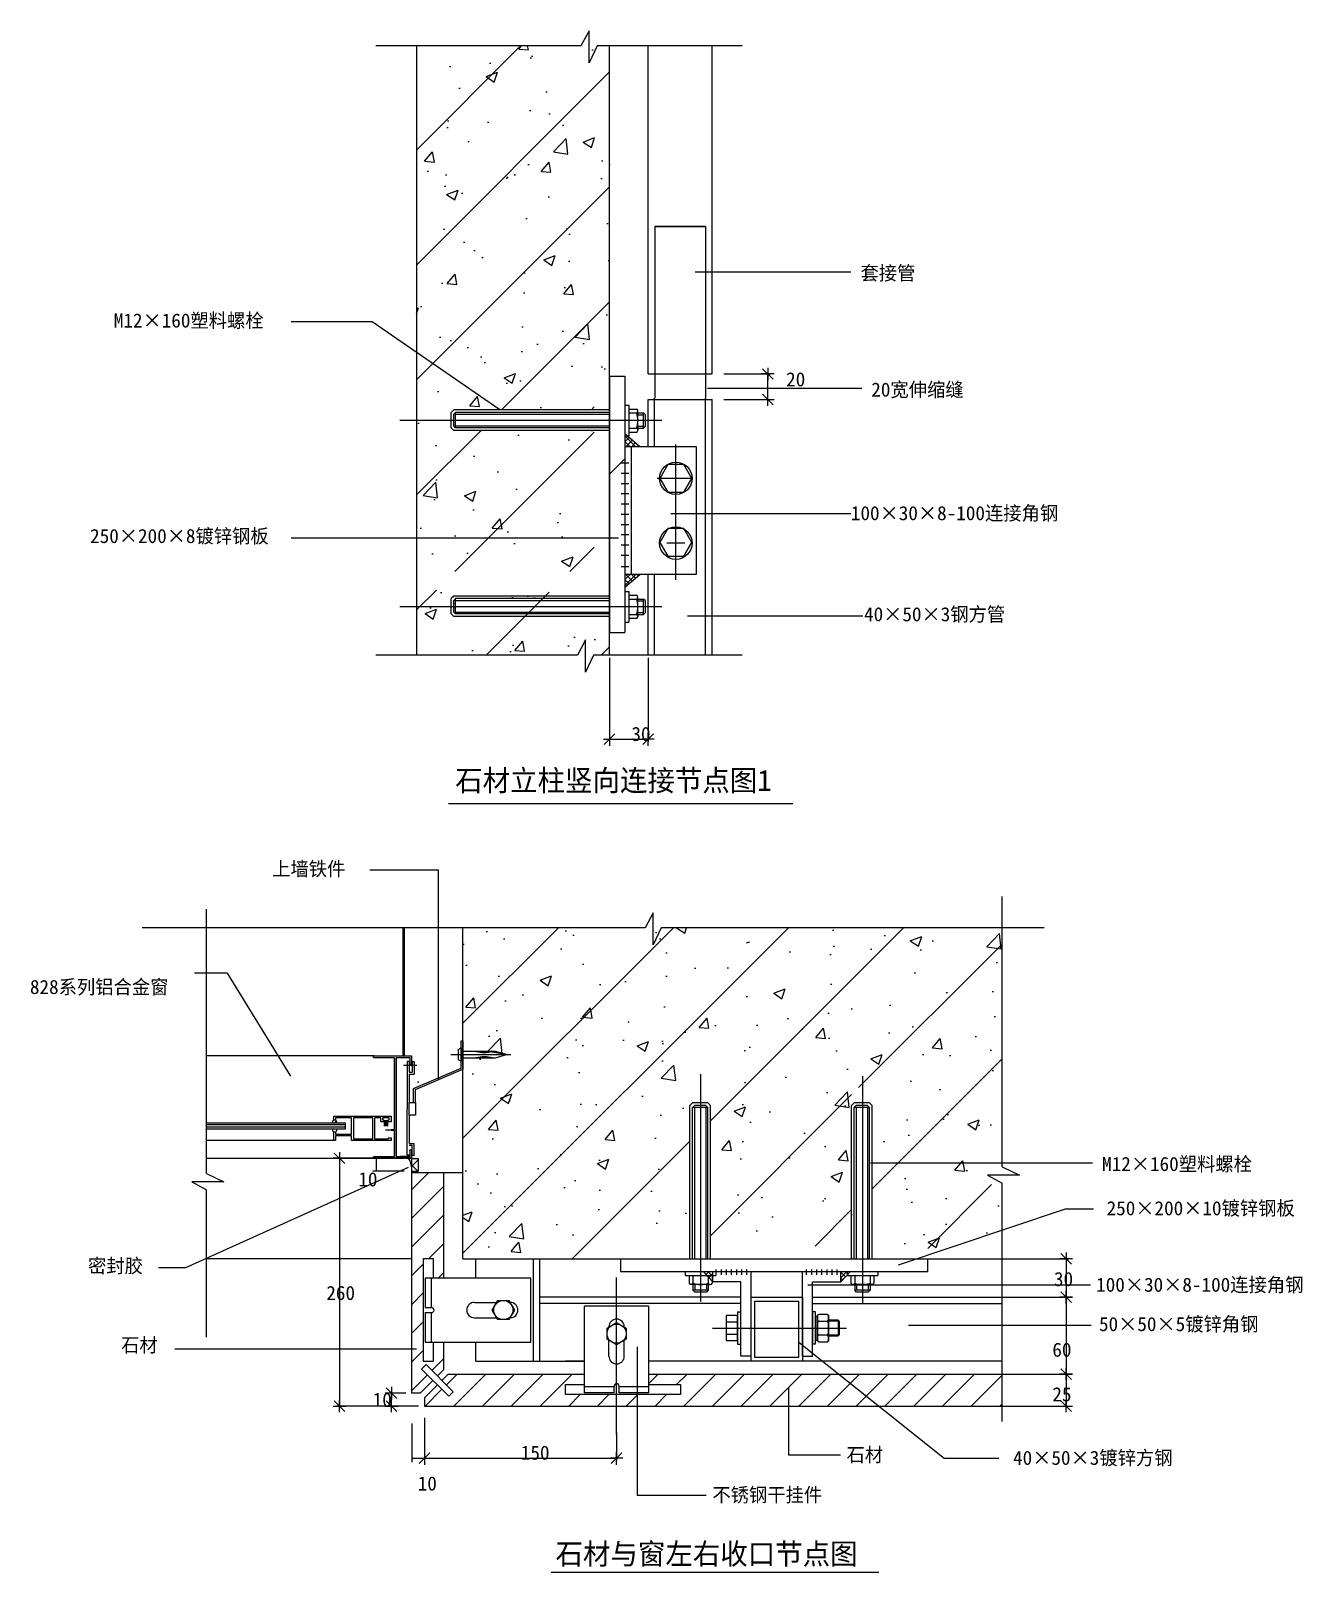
# Model space of a CAD drawing. Header units: metres. Extents: x 2881 to 3874, y 1533 to 2737.
import ezdxf

# ---------------------------------------------------------------- set-up
doc = ezdxf.new("R2010")
doc.units = ezdxf.units.M
for name, color, linetype in [('1', 1, 'Continuous'), ('2', 2, 'Continuous'), ('3', 5, 'Continuous'), ('4', 4, 'Continuous'), ('7', 7, 'Continuous'), ('BH', 3, 'Continuous'), ('Dim', 3, 'Continuous'), ('FILL', 8, 'Continuous'), ('LAYER2', 4, 'Continuous'), ('TEXT', 7, 'Continuous'), ('ZJSY-CC155-D10', 7, 'Continuous')]:
    doc.layers.add(name, color=color, linetype=linetype)

# ---------------------------------------------------------------- blocks, each defined once
blk = doc.blocks.new('_ArchTick')
for p, q in [((0.59, 0), (-0.59, 0)), ((0, -0.61), (0, 0.61))]:
    blk.add_line(p, q)
at = {"color": 0, "linetype": 'ByBlock'}
blk.add_lwpolyline([(-0.5, -0.5), (0.5, 0.5)], dxfattribs=at)

msp = doc.modelspace()

# ---------------------------------------------------------------- hatches: boundary and pattern name
h = msp.add_hatch()
h.set_pattern_fill('ANSI31', scale=20)
h.paths.add_polyline_path([(3333.08, 2724.73), (3182.24, 2724.73), (3182.24, 2432.11), (3197.32, 2432.11), (3197.32, 2438.48), (3199.32, 2440.48), (3321.08, 2440.48), (3321.08, 2466.68), (3333.08, 2466.68)])
h.paths.add_polyline_path([(3321.08, 2424.48), (3199.32, 2424.48), (3197.32, 2426.48), (3197.32, 2432.11), (3182.24, 2432.11), (3182.24, 2305.76), (3197.32, 2305.76), (3197.32, 2312.13), (3199.32, 2314.13), (3321.08, 2314.13)])
h.paths.add_polyline_path([(3321.08, 2298.13), (3199.32, 2298.13), (3197.32, 2300.13), (3197.32, 2305.76), (3182.24, 2305.76), (3182.24, 2248.82), (3333.08, 2248.82), (3333.08, 2266.68), (3321.08, 2266.68)])
h = msp.add_hatch()
h.set_pattern_fill('AR-CONC', scale=0.5)
h.paths.add_polyline_path([(3333.08, 2724.73), (3182.24, 2724.73), (3182.24, 2432.11), (3197.32, 2432.11), (3197.32, 2438.48), (3199.32, 2440.48), (3321.08, 2440.48), (3321.08, 2466.68), (3333.08, 2466.68)])
h.paths.add_polyline_path([(3321.08, 2424.48), (3199.32, 2424.48), (3197.32, 2426.48), (3197.32, 2432.11), (3182.24, 2432.11), (3182.24, 2305.76), (3197.32, 2305.76), (3197.32, 2312.13), (3199.32, 2314.13), (3321.08, 2314.13)])
h.paths.add_polyline_path([(3321.08, 2298.13), (3199.32, 2298.13), (3197.32, 2300.13), (3197.32, 2305.76), (3182.24, 2305.76), (3182.24, 2248.82), (3333.08, 2248.82), (3333.08, 2266.68), (3321.08, 2266.68)])
h = msp.add_hatch()
h.set_pattern_fill('AR-SAND', scale=2)
h.paths.add_polyline_path([(3212.82, 2426.48), (3211.32, 2427.98), (3211.32, 2436.98), (3212.82, 2438.48), (3329.32, 2438.48), (3329.32, 2440.48), (3211.32, 2440.48), (3209.32, 2438.48), (3209.32, 2426.48), (3211.32, 2424.48), (3329.32, 2424.48), (3329.32, 2426.48)])
h = msp.add_hatch()
h.set_pattern_fill('AR-SAND', scale=2)
h.paths.add_polyline_path([(3212.82, 2281.04), (3211.32, 2282.54), (3211.32, 2291.54), (3212.82, 2293.04), (3329.32, 2293.04), (3329.32, 2295.04), (3211.32, 2295.04), (3209.32, 2293.04), (3209.32, 2281.04), (3211.32, 2279.04), (3329.32, 2279.04), (3329.32, 2281.04)])
h = msp.add_hatch()
h.set_pattern_fill('AR-CONC', scale=0.5)
h.paths.add_polyline_path([(3373.23, 2035.91, 0.03), (3368.53, 2047.28, 0.04), (3366.7, 2049.87, 0.18), (3365.23, 2050.69, 0.18), (3363.76, 2049.87, 0.04), (3361.93, 2047.28, 0.03), (3357.23, 2035.91, -0.03), (3352.53, 2024.54, -0.04), (3350.73, 2021.99, -0.18), (3349.23, 2021.13, -0.18), (3347.73, 2021.99, -0.04), (3345.93, 2024.54, -0.03), (3341.23, 2035.91), (3218.55, 2035.91), (3218.55, 1777.28), (3341.54, 1777.28), (3341.54, 1787.28), (3395.78, 1787.28), (3395.78, 1909.05), (3397.78, 1911.05), (3409.78, 1911.05), (3411.78, 1909.05), (3411.78, 1787.28), (3522.13, 1787.28), (3522.13, 1909.05), (3524.13, 1911.05), (3536.13, 1911.05), (3538.13, 1909.05), (3538.13, 1787.28), (3581.54, 1787.28), (3581.54, 1777.28), (3639.65, 1777.28), (3639.65, 1816.14, 0.03), (3651.01, 1820.84, 0.04), (3653.61, 1822.67, 0.18), (3654.43, 1824.14, 0.18), (3653.61, 1825.6, 0.04), (3651.01, 1827.44, 0.03), (3639.65, 1832.14, -0.03), (3628.28, 1836.84, -0.04), (3625.73, 1838.63, -0.18), (3624.86, 1840.14, -0.18), (3625.73, 1841.64, -0.04), (3628.28, 1843.44, -0.03), (3639.65, 1848.14), (3639.65, 2035.91)])
h = msp.add_hatch()
h.set_pattern_fill('ANSI31', scale=20)
h.paths.add_polyline_path([(3524.13, 1911.05), (3536.13, 1911.05), (3538.13, 1909.05), (3538.13, 1787.28), (3581.54, 1787.28), (3581.54, 1777.28), (3639.65, 1777.28), (3639.65, 1816.14, 0.03), (3651.01, 1820.84, 0.04), (3653.61, 1822.67, 0.18), (3654.43, 1824.14, 0.18), (3653.61, 1825.6, 0.04), (3651.01, 1827.44, 0.03), (3639.65, 1832.14, -0.03), (3628.28, 1836.84, -0.04), (3625.73, 1838.63, -0.18), (3624.86, 1840.14, -0.18), (3625.73, 1841.64, -0.04), (3628.28, 1843.44, -0.03), (3639.65, 1848.14), (3639.65, 2035.91), (3373.23, 2035.91, 0.03), (3368.53, 2047.28, 0.04), (3366.7, 2049.87, 0.18), (3365.23, 2050.69, 0.18), (3363.76, 2049.87, 0.04), (3361.93, 2047.28, 0.03), (3357.23, 2035.91, -0.03), (3352.53, 2024.54, -0.04), (3350.73, 2021.99, -0.18), (3349.23, 2021.13, -0.18), (3347.73, 2021.99, -0.04), (3345.93, 2024.54, -0.03), (3341.23, 2035.91), (3218.55, 2035.91), (3218.55, 1777.28), (3341.54, 1777.28), (3341.54, 1787.28), (3395.78, 1787.28), (3395.78, 1909.05), (3397.78, 1911.05), (3409.78, 1911.05), (3411.78, 1909.05), (3411.78, 1787.28), (3522.13, 1787.28), (3522.13, 1909.05)])
h = msp.add_hatch()
h.set_pattern_fill('AR-SAND', scale=2)
h.paths.add_polyline_path([(3409.78, 1895.55), (3408.28, 1897.05), (3399.28, 1897.05), (3397.78, 1895.55), (3397.78, 1779.05), (3395.78, 1779.05), (3395.78, 1897.05), (3397.78, 1899.05), (3409.78, 1899.05), (3411.78, 1897.05), (3411.78, 1779.05), (3409.78, 1779.05)])
h = msp.add_hatch()
h.set_pattern_fill('AR-SAND', scale=2)
h.paths.add_polyline_path([(3536.13, 1895.55), (3534.63, 1897.05), (3525.63, 1897.05), (3524.13, 1895.55), (3524.13, 1779.05), (3522.13, 1779.05), (3522.13, 1897.05), (3524.13, 1899.05), (3536.13, 1899.05), (3538.13, 1897.05), (3538.13, 1779.05), (3536.13, 1779.05)])
h = msp.add_hatch()
h.set_pattern_fill('ANSI37', scale=8)
h.paths.add_polyline_path([(3183.59, 1855.71), (3178.59, 1855.71), (3176.09, 1855.71, -0.15), (3178.55, 1845.71), (3183.59, 1845.71)])
h = msp.add_hatch()
h.set_pattern_fill('ANSI31', scale=5)
h.paths.add_polyline_path([(3178.55, 1672.28), (3185.01, 1672.28), (3195.08, 1682.35), (3186.24, 1691.19), (3189.77, 1694.72), (3198.61, 1685.88), (3203.55, 1690.82), (3203.55, 1712.28), (3195.46, 1712.28), (3195.46, 1697.28), (3187.46, 1697.28), (3187.46, 1777.28), (3195.46, 1777.28), (3195.46, 1762.28), (3203.55, 1762.28), (3203.55, 1844.28), (3178.55, 1844.28)])
h = msp.add_hatch()
h.set_pattern_fill('ANSI31', scale=5)
h.paths.add_polyline_path([(3207.08, 1687.28), (3202.15, 1682.35), (3210.99, 1673.51), (3207.45, 1669.97), (3198.61, 1678.81), (3188.55, 1668.75), (3188.55, 1662.28), (3338.55, 1662.28), (3338.55, 1671.19), (3298.55, 1671.19), (3298.55, 1679.19), (3313.55, 1679.19), (3313.55, 1687.28)])
h.paths.add_polyline_path([(3363.55, 1687.28), (3363.55, 1679.19), (3388.55, 1679.19), (3388.55, 1671.19), (3338.55, 1671.19), (3338.55, 1662.28), (3639.65, 1662.28), (3639.65, 1687.28)])
at = {"layer": 'BH'}
h = msp.add_hatch(dxfattribs=at)
h.set_pattern_fill('ANSI32', scale=30)
h.paths.add_polyline_path([(3333.08, 2266.68), (3345.08, 2266.68), (3345.08, 2466.68), (3333.08, 2466.68)])
h = msp.add_hatch(dxfattribs=at)
h.set_pattern_fill('ANSI37')
h.paths.add_polyline_path([(3345.08, 2421.95), (3356.74, 2411.95), (3345.08, 2411.95)])
h = msp.add_hatch(dxfattribs=at)
h.set_pattern_fill('ANSI37')
h.paths.add_polyline_path([(3345.08, 2301.95), (3356.74, 2311.95), (3345.08, 2311.95)])
h = msp.add_hatch(dxfattribs=at)
h.set_pattern_fill('AR-SAND', scale=5)
h.paths.add_polyline_path([(3218.55, 2015.57, -0.01), (3216.89, 2020.11), (3172.89, 2020.11), (3172.89, 1935.81), (3178.55, 1935.81), (3178.55, 1928.64), (3178.92, 1928.64), (3178.92, 1931.53), (3180.42, 1931.53), (3180.42, 1921.53), (3178.55, 1921.53), (3178.55, 1899.49), (3180.02, 1899.49), (3180.02, 1910.26), (3217.05, 1926.13), (3217.05, 1931.63), (3214.81, 1932.8), (3214.81, 1940.82), (3217.05, 1941.99), (3217.05, 1947.49), (3218.55, 1947.49)])
h = msp.add_hatch(dxfattribs=at)
h.set_pattern_fill('ANSI37')
h.paths.add_polyline_path([(3406.02, 1767.28), (3413.64, 1767.28), (3413.64, 1759.28)])
h = msp.add_hatch(dxfattribs=at)
h.set_pattern_fill('ANSI37')
h.paths.add_polyline_path([(3513.62, 1759.28), (3521.25, 1767.28), (3513.62, 1767.28)])
at = {"layer": 'FILL'}
h = msp.add_hatch(dxfattribs=at)
h.set_pattern_fill('ANSI37', scale=5)
h.paths.add_polyline_path([(3117.8, 1885.56, 0.52), (3116.71, 1883.57), (3119.88, 1883.57, 0.52), (3118.8, 1885.56)])
h = msp.add_hatch(dxfattribs=at)
h.set_pattern_fill('ANSI37', scale=5)
h.paths.add_polyline_path([(3117.8, 1876.58), (3118.8, 1876.58, 0.52), (3119.88, 1878.57), (3116.71, 1878.57, 0.52)])

# ---------------------------------------------------------------- linework, layer by layer
for p, q in [((3211.32, 2440.48), (3209.32, 2438.48)), ((3209.32, 2426.48), (3209.32, 2438.48)), ((3333.08, 2440.48), (3211.32, 2440.48)), ((3212.82, 2438.48), (3211.32, 2436.98)), ((3211.32, 2427.98), (3211.32, 2436.98)), ((3212.82, 2426.48), (3212.82, 2438.48)), ((3333.08, 2438.48), (3212.82, 2438.48)), ((3212.82, 2436.98), (3333.08, 2436.98)), ((3345.08, 2444.11), (3345.08, 2420.11)), ((3345.08, 2444.11), (3348.08, 2444.11)), ((3348.08, 2444.11), (3348.08, 2420.11)), ((3348.08, 2441.11), (3354.08, 2441.11)), ((3348.08, 2438.11), (3359.63, 2438.11)), ((3355.13, 2426.11), (3355.13, 2439.61)), ((3355.13, 2426.11), (3355.13, 2438.11)), ((3355.13, 2436.61), (3359.63, 2436.61)), ((3361.13, 2436.61), (3359.63, 2438.11)), ((3359.63, 2426.11), (3359.63, 2438.11)), ((3361.13, 2427.61), (3361.13, 2436.61)), ((3211.32, 2424.48), (3209.32, 2426.48)), ((3212.82, 2426.48), (3211.32, 2427.98)), ((3333.08, 2424.48), (3211.32, 2424.48)), ((3212.82, 2427.98), (3333.08, 2427.98)), ((3333.08, 2426.48), (3212.82, 2426.48)), ((3348.08, 2426.11), (3359.63, 2426.11)), ((3348.08, 2423.11), (3354.08, 2423.11)), ((3355.13, 2427.61), (3359.63, 2427.61)), ((3355.13, 2426.11), (3355.13, 2424.61)), ((3359.63, 2426.11), (3361.13, 2427.61)), ((3345.08, 2420.11), (3348.08, 2420.11)), ((3211.32, 2295.04), (3209.32, 2293.04)), ((3209.32, 2281.04), (3209.32, 2293.04)), ((3333.08, 2295.04), (3211.32, 2295.04)), ((3212.82, 2293.04), (3211.32, 2291.54)), ((3211.32, 2282.54), (3211.32, 2291.54)), ((3333.08, 2293.04), (3212.82, 2293.04)), ((3212.82, 2281.04), (3212.82, 2293.04)), ((3212.82, 2291.54), (3333.08, 2291.54)), ((3345.08, 2298.67), (3348.08, 2298.67)), ((3345.08, 2298.67), (3345.08, 2274.67)), ((3348.08, 2298.67), (3348.08, 2274.67)), ((3348.08, 2295.67), (3354.08, 2295.67)), ((3348.08, 2292.67), (3359.63, 2292.67)), ((3355.13, 2280.67), (3355.13, 2294.17)), ((3355.13, 2280.67), (3355.13, 2292.67)), ((3355.13, 2291.17), (3359.63, 2291.17)), ((3359.63, 2280.67), (3359.63, 2292.67)), ((3361.13, 2291.17), (3359.63, 2292.67)), ((3361.13, 2282.17), (3361.13, 2291.17)), ((3211.32, 2279.04), (3209.32, 2281.04)), ((3212.82, 2281.04), (3211.32, 2282.54)), ((3333.08, 2279.04), (3211.32, 2279.04)), ((3212.82, 2282.54), (3333.08, 2282.54)), ((3333.08, 2281.04), (3212.82, 2281.04)), ((3348.08, 2280.67), (3359.63, 2280.67)), ((3348.08, 2277.67), (3354.08, 2277.67)), ((3355.13, 2282.17), (3359.63, 2282.17)), ((3355.13, 2280.67), (3355.13, 2279.17)), ((3359.63, 2280.67), (3361.13, 2282.17)), ((3345.08, 2274.67), (3348.08, 2274.67)), ((3333.08, 2246.82), (3333.08, 2181.19)), ((3363.08, 2246.82), (3363.08, 2181.19)), ((3333.08, 2183.19), (3363.08, 2183.19)), ((3207.14, 2133.07), (3476.09, 2133.07)), ((3171.89, 1935.81), (3171.89, 2035.91)), ((3172.89, 1935.81), (3172.89, 2035.91)), ((3217.05, 1926.13), (3217.05, 1947.49)), ((3217.05, 1947.49), (3218.55, 1947.49)), ((3149.19, 1935.81), (3018.17, 1935.81)), ((3171.89, 1934.21), (3171.89, 1934.41)), ((3172.12, 1928.64), (3182.52, 1928.64)), ((3172.89, 1934.21), (3172.89, 1934.41)), ((3176.52, 1931.53), (3175.02, 1931.53)), ((3175.02, 1931.53), (3175.02, 1894.49)), ((3176.52, 1931.53), (3176.52, 1926.53)), ((3176.52, 1926.53), (3176.52, 1923.03)), ((3178.92, 1931.53), (3180.42, 1931.53)), ((3178.92, 1931.53), (3178.92, 1923.03)), ((3180.42, 1931.53), (3180.42, 1921.53)), ((3176.52, 1923.03), (3178.92, 1923.03)), ((3176.52, 1921.53), (3180.42, 1921.53)), ((3176.52, 1921.53), (3176.52, 1899.49)), ((3180.02, 1910.26), (3217.05, 1926.13)), ((3181.52, 1909.49), (3218.55, 1925.36)), ((3180.02, 1899.49), (3180.02, 1910.26)), ((3181.52, 1899.49), (3181.52, 1909.49)), ((3175.02, 1858.38), (3175.02, 1894.49)), ((3395.78, 1897.05, 685.71), (3397.78, 1899.05, 685.71)), ((3395.78, 1777.28, 685.71), (3395.78, 1897.05, 685.71)), ((3409.78, 1899.05, 685.71), (3397.78, 1899.05, 685.71)), ((3397.78, 1895.55, 685.71), (3399.28, 1897.05, 685.71)), ((3397.78, 1777.28, 685.71), (3397.78, 1895.55, 685.71)), ((3409.78, 1895.55, 685.71), (3397.78, 1895.55, 685.71)), ((3408.28, 1897.05, 685.71), (3399.28, 1897.05, 685.71)), ((3399.28, 1895.55, 685.71), (3399.28, 1777.28, 685.71)), ((3409.78, 1895.55, 685.71), (3408.28, 1897.05, 685.71)), ((3408.28, 1895.55, 685.71), (3408.28, 1777.28, 685.71)), ((3411.78, 1897.05, 685.71), (3409.78, 1899.05, 685.71)), ((3409.78, 1777.28, 685.71), (3409.78, 1895.55, 685.71)), ((3411.78, 1777.28, 685.71), (3411.78, 1897.05, 685.71)), ((3522.13, 1897.05, 685.71), (3524.13, 1899.05, 685.71)), ((3522.13, 1777.28, 685.71), (3522.13, 1897.05, 685.71)), ((3536.13, 1899.05, 685.71), (3524.13, 1899.05, 685.71)), ((3524.13, 1895.55, 685.71), (3525.63, 1897.05, 685.71)), ((3536.13, 1895.55, 685.71), (3524.13, 1895.55, 685.71)), ((3524.13, 1777.28, 685.71), (3524.13, 1895.55, 685.71)), ((3534.63, 1897.05, 685.71), (3525.63, 1897.05, 685.71)), ((3525.63, 1895.55, 685.71), (3525.63, 1777.28, 685.71)), ((3536.13, 1895.55, 685.71), (3534.63, 1897.05, 685.71)), ((3534.63, 1895.55, 685.71), (3534.63, 1777.28, 685.71)), ((3538.13, 1897.05, 685.71), (3536.13, 1899.05, 685.71)), ((3536.13, 1777.28, 685.71), (3536.13, 1895.55, 685.71)), ((3538.13, 1777.28, 685.71), (3538.13, 1897.05, 685.71)), ((3176.52, 1889.49), (3176.52, 1867.46)), ((3018.17, 1869.91), (3117.06, 1869.91)), ((3176.52, 1867.46), (3180.42, 1867.46)), ((3180.42, 1858.38), (3180.42, 1867.46)), ((3018.17, 1855.81), (3149.19, 1855.81)), ((3178.59, 1855.71), (3173.59, 1855.71)), ((3176.69, 1858.38), (3175.19, 1858.38)), ((3176.52, 1865.96), (3178.92, 1865.96)), ((3178.59, 1855.71), (3183.59, 1855.71)), ((3178.92, 1858.38), (3178.92, 1865.96)), ((3179.09, 1858.38), (3180.59, 1858.38)), ((3183.59, 1855.71), (3183.59, 1845.71)), ((3639.65, 1777.28, 685.71), (3691.63, 1777.28, 685.71)), ((3689.63, 1777.28, 685.71), (3689.63, 1747.28, 685.71)), ((3341.54, 1767.28), (3581.54, 1767.28)), ((3392.15, 1767.28, 685.71), (3392.15, 1764.28, 685.71)), ((3392.15, 1767.28, 685.71), (3416.15, 1767.28, 685.71)), ((3392.15, 1764.28, 685.71), (3416.15, 1764.28, 685.71)), ((3395.15, 1764.28, 685.71), (3395.15, 1758.28, 685.71)), ((3398.15, 1764.28, 685.71), (3398.15, 1752.73, 685.71)), ((3410.15, 1764.28, 685.71), (3410.15, 1752.73, 685.71)), ((3413.15, 1764.28, 685.71), (3413.15, 1758.28, 685.71)), ((3416.15, 1767.28, 685.71), (3416.15, 1764.28, 685.71)), ((3518.5, 1767.28, 685.71), (3542.5, 1767.28, 685.71)), ((3518.5, 1767.28, 685.71), (3518.5, 1764.28, 685.71)), ((3518.5, 1764.28, 685.71), (3542.5, 1764.28, 685.71)), ((3521.5, 1764.28, 685.71), (3521.5, 1758.28, 685.71)), ((3524.5, 1764.28, 685.71), (3524.5, 1752.73, 685.71)), ((3536.5, 1764.28, 685.71), (3536.5, 1752.73, 685.71)), ((3539.5, 1764.28, 685.71), (3539.5, 1758.28, 685.71)), ((3542.5, 1767.28, 685.71), (3542.5, 1764.28, 685.71)), ((3410.15, 1757.23, 685.71), (3396.65, 1757.23, 685.71)), ((3410.15, 1757.23, 685.71), (3398.15, 1757.23, 685.71)), ((3410.15, 1752.73, 685.71), (3398.15, 1752.73, 685.71)), ((3399.65, 1751.23, 685.71), (3398.15, 1752.73, 685.71)), ((3399.65, 1757.23, 685.71), (3399.65, 1752.73, 685.71)), ((3408.65, 1751.23, 685.71), (3399.65, 1751.23, 685.71)), ((3408.65, 1757.23, 685.71), (3408.65, 1752.73, 685.71)), ((3410.15, 1752.73, 685.71), (3408.65, 1751.23, 685.71)), ((3410.15, 1757.23, 685.71), (3411.65, 1757.23, 685.71)), ((3536.5, 1757.23, 685.71), (3523, 1757.23, 685.71)), ((3536.5, 1757.23, 685.71), (3524.5, 1757.23, 685.71)), ((3526, 1751.23, 685.71), (3524.5, 1752.73, 685.71)), ((3536.5, 1752.73, 685.71), (3524.5, 1752.73, 685.71)), ((3526, 1757.23, 685.71), (3526, 1752.73, 685.71)), ((3535, 1751.23, 685.71), (3526, 1751.23, 685.71)), ((3535, 1757.23, 685.71), (3535, 1752.73, 685.71)), ((3536.5, 1752.73, 685.71), (3535, 1751.23, 685.71)), ((3536.5, 1757.23, 685.71), (3538, 1757.23, 685.71)), ((3639.65, 1747.28, 685.71), (3691.63, 1747.28, 685.71)), ((3639.65, 1747.28, 685.71), (3691.63, 1747.28, 685.71)), ((3689.63, 1747.28, 685.71), (3689.63, 1687.28, 685.71)), ((3639.65, 1687.28, 685.71), (3691.63, 1687.28, 685.71)), ((3639.65, 1687.28, 685.71), (3691.63, 1687.28, 685.71)), ((3689.63, 1687.28, 685.71), (3689.63, 1662.28, 685.71)), ((3639.65, 1662.28, 685.71), (3691.63, 1662.28, 685.71)), ((3287.45, 1532.52), (3543.28, 1532.52))]:
    msp.add_line(p, q)
for points in [[(3247.27, 2440.58), (3147.62, 2509.31), (3084.45, 2509.31)], [(3339.98, 2340.29), (3084.45, 2340.29)], [(3199.5, 1917.73), (3199.5, 2081.01), (3145.77, 2081.01)], [(3084.12, 1919.87), (3034.56, 2000.39), (3008.89, 2000.39)], [(3018.17, 1883.57), (3126.52, 1883.57), (3126.52, 1878.57), (3018.17, 1878.57)], [(3178.55, 1845.71), (3183.59, 1845.71)], [(3536.72, 1852.37), (3710.25, 1852.37)], [(3558.72, 1772.57), (3689.12, 1816.25), (3710.98, 1816.25)], [(3487.82, 1756.97), (3708.6, 1756.97)], [(3566.6, 1725.57), (3709.15, 1725.57)], [(3481.04, 1711.99), (3594.29, 1621.45), (3637.16, 1621.45)], [(3472.69, 1676.59), (3472.69, 1624.18), (3513.48, 1624.18)]]:
    msp.add_lwpolyline(points)
for points in [[(3181.52, 1899.49), (3181.52, 1889.49), (3176.52, 1889.49), (3176.52, 1899.49)], [(3148.12, 1887.41), (3135.98, 1887.41), (3132.92, 1887.41), (3132.92, 1871.11), (3136.29, 1871.11), (3148.12, 1871.11)], [(3483.63, 1697.28), (3443.63, 1697.28), (3443.63, 1747.28), (3483.63, 1747.28)], [(3480.63, 1700.28), (3446.63, 1700.28), (3446.63, 1744.28), (3480.63, 1744.28)]]:
    msp.add_lwpolyline(points, close=True)
msp.add_lwpolyline([(3131.52, 1887.41), (3119, 1887.41), (3119, 1885.76, -0.41), (3118.8, 1885.56), (3117.8, 1885.56, -0.41), (3117.6, 1885.76), (3117.6, 1888.61, -0.41), (3117.8, 1888.81), (3162.19, 1888.81, -0.41), (3162.39, 1888.61), (3162.39, 1884.61, -0.41), (3162.19, 1884.41), (3160.34, 1884.41, -0.41), (3160.14, 1884.61), (3160.14, 1885.61, -0.41), (3160.34, 1885.81), (3160.99, 1885.81), (3160.99, 1887.41), (3155.79, 1887.41), (3155.79, 1885.81), (3156.44, 1885.81, -0.41), (3156.64, 1885.61), (3156.64, 1884.61, -0.41), (3156.44, 1884.41), (3154.59, 1884.41, -0.41), (3154.39, 1884.61), (3154.39, 1887.41), (3149.52, 1887.41), (3149.52, 1871.11), (3160.39, 1871.11), (3160.39, 1871.61, -0.41), (3160.59, 1871.81), (3162.19, 1871.81, -0.41), (3162.39, 1871.61), (3162.39, 1869.91, -0.41), (3162.19, 1869.71), (3131.72, 1869.71, -0.41), (3131.52, 1869.91), (3131.52, 1873.33), (3119, 1873.33), (3119, 1869.91, -0.41), (3118.8, 1869.71), (3117.8, 1869.71, -0.41), (3117.6, 1869.91), (3117.6, 1876.36, -0.41), (3117.8, 1876.56), (3118.8, 1876.56, -0.41), (3119, 1876.36), (3119, 1874.73), (3131.52, 1874.73)], format="xyb", close=True)
for centre, radius, start, end in [((3353.53, 2439.61), 1.6, 290.02, 69.98), ((3337.46, 2432.11), 17.67, 340.15, 19.85), ((3353.53, 2424.61), 1.6, 290.02, 69.98), ((3353.53, 2294.17), 1.6, 290.02, 69.98), ((3337.46, 2286.67), 17.67, 340.15, 19.85), ((3353.53, 2279.17), 1.6, 290.02, 69.98), ((3161.5, 1846.83), 17.08, 356.25, 31.34), ((3396.65, 1758.83, 685.71), 1.6, 200.02, 339.98), ((3404.15, 1774.9, 685.71), 17.67, 250.15, 289.85), ((3411.65, 1758.83, 685.71), 1.6, 200.02, 339.98), ((3523, 1758.83, 685.71), 1.6, 200.02, 339.98), ((3530.5, 1774.9, 685.71), 17.67, 250.15, 289.85), ((3538, 1758.83, 685.71), 1.6, 200.02, 339.98)]:
    msp.add_arc(centre, radius, start, end)
at = {"layer": '1'}
for p, q in [((3214.81, 1940.82), (3214.81, 1932.8)), ((3209.08, 1936.81), (3255.8, 1936.81)), ((3157.11, 1885.72), (3157.11, 1880.81)), ((3157.61, 1885.72), (3157.61, 1880.81)), ((3158.11, 1885.72), (3158.11, 1880.81)), ((3158.61, 1885.72), (3158.61, 1880.81)), ((3159.11, 1885.72), (3159.11, 1880.81)), ((3159.61, 1885.72), (3159.61, 1880.81))]:
    msp.add_line(p, q, dxfattribs=at)
for points in [[(3214.81, 1940.82), (3217.05, 1941.99), (3217.05, 1931.63), (3214.81, 1932.8)], [(3217.05, 1934.32), (3244.04, 1934.32), (3252.46, 1936.81), (3244.04, 1939.3), (3217.05, 1939.3)]]:
    msp.add_lwpolyline(points, dxfattribs=at)
for centre, start, end in [((3235.18, 1964.2), 255.4, 284.6), ((3235.18, 1909.42), 75.4, 104.6)]:
    msp.add_arc(centre, 25.73, start, end, dxfattribs=at)
at = {"layer": '2'}
for p, q in [((3333.08, 2248.82), (3333.08, 2724.73)), ((3218.55, 1777.28), (3218.55, 2035.91)), ((3218.55, 1777.28), (3639.65, 1777.28))]:
    msp.add_line(p, q, dxfattribs=at)
msp.add_lwpolyline([(3178.29, 1935.81), (3178.29, 1929.66, -1.69), (3177.29, 1930.21), (3177.29, 1934.41), (3166.39, 1934.41), (3166.39, 1857.21), (3177.29, 1857.21), (3177.29, 1861.41, -1.69), (3178.29, 1861.96), (3178.29, 1855.81), (3149.19, 1855.81, -1), (3149.19, 1857.21), (3164.99, 1857.21), (3164.99, 1877.41), (3162.39, 1877.41), (3158.39, 1877.71), (3158.39, 1878.11), (3162.39, 1878.41), (3164.99, 1878.41), (3164.99, 1934.41), (3149.19, 1934.41, -1), (3149.19, 1935.81)], format="xyb", close=True, dxfattribs=at)
for centre, start, end in [((3117.95, 1884.19), 96.19, 206.6), ((3117.95, 1877.95), 153.4, 263.81), ((3118.65, 1884.19), 333.4, 83.81), ((3118.65, 1877.95), 276.19, 26.6)]:
    msp.add_arc(centre, 1.38, start, end, dxfattribs=at)
at = {"layer": '3'}
for p, q in [((3310.64, 2724.73), (3150.49, 2724.73)), ((3436.64, 2724.73), (3323.29, 2724.73)), ((3368.42, 2583.8), (3368.42, 2449.5)), ((3408.08, 2583.8), (3368.42, 2583.8)), ((3368.42, 2583.8), (3408.08, 2583.8)), ((3408.08, 2583.8), (3408.08, 2449.5)), ((3363.08, 2468.49), (3413.08, 2468.49)), ((3363.08, 2448.49), (3413.08, 2448.49)), ((3368.08, 2411.95), (3368.08, 2449.5)), ((3408.08, 2248.82), (3408.08, 2449.5)), ((3384.83, 2307.61), (3384.83, 2413.39)), ((3391.93, 2386.95), (3377.79, 2386.95)), ((3391.89, 2336.38), (3377.76, 2336.38)), ((3368.08, 2248.82), (3368.08, 2311.95)), ((3307.88, 2248.82), (3150.49, 2248.82)), ((3436.64, 2248.82), (3320.54, 2248.82)), ((3639.64, 1849.13), (3639.65, 2060.42, 685.71)), ((3018.19, 1843.85), (3018.17, 2050.32)), ((3360.76, 2035.91), (2968.09, 2035.91)), ((3672.47, 2035.91), (3373.41, 2035.91)), ((3018.17, 1716.11), (3018.19, 1831.26)), ((3639.65, 1650.35, 685.71), (3639.68, 1836.52)), ((3273.55, 1697.28), (3273.55, 1777.28)), ((3193.96, 1739.28), (3193.96, 1762.28)), ((3338.55, 1640.11), (3338.55, 1762.62)), ((3435.64, 1742.28), (3278.55, 1742.28)), ((3433.02, 1735.92), (3435.64, 1735.92)), ((3433.02, 1735.92), (3433.02, 1713.95)), ((3491.62, 1742.28), (3639.65, 1742.28)), ((3502.88, 1733.86), (3496.49, 1733.86)), ((3413.53, 1723.25), (3518.04, 1723.25)), ((3424.07, 1728.03), (3433.02, 1728.03)), ((3495.32, 1732.69), (3495.32, 1713.74)), ((3495.32, 1717.14), (3495.32, 1729.24)), ((3496.52, 1728.56), (3502.85, 1728.56)), ((3504.05, 1733.24), (3504.05, 1713.74)), ((3504.05, 1713.74), (3504.05, 1732.69)), ((3511.5, 1729.25), (3504.05, 1729.25)), ((3512.25, 1728.5), (3504.05, 1728.5)), ((3424.07, 1718.47), (3433.02, 1718.47)), ((3433.02, 1713.95), (3433.02, 1710.58)), ((3433.02, 1710.58), (3435.64, 1710.58)), ((3496.49, 1712.57), (3502.88, 1712.57)), ((3496.52, 1717.86), (3502.85, 1717.86)), ((3504.05, 1718), (3512.25, 1718)), ((3504.05, 1717.25), (3511.5, 1717.25)), ((3504.05, 1713.74), (3504.05, 1713.1)), ((3340.55, 1677.69), (3363.55, 1677.69)), ((3340.55, 1677.69), (3363.55, 1677.69))]:
    msp.add_line(p, q, dxfattribs=at)
for points in [[(3372.42, 2386.95), (3378.62, 2376.2), (3391.03, 2376.2), (3397.23, 2386.95), (3391.03, 2397.69), (3378.62, 2397.69)], [(3372.39, 2336.95), (3378.59, 2326.2), (3391, 2326.2), (3397.2, 2336.95), (3391, 2347.69), (3378.59, 2347.69)], [(3493.86, 1710.81), (3493.86, 1735.78), (3491.62, 1735.78), (3491.62, 1710.81)], [(3433.02, 1713.39), (3433.02, 1733.11), (3424.07, 1733.11), (3424.07, 1713.39)], [(3495.32, 1713.74), (3495.32, 1732.2), (3493.86, 1732.2), (3493.86, 1713.74)]]:
    msp.add_lwpolyline(points, close=True, dxfattribs=at)
for centre in [(3384.83, 2386.95), (3384.79, 2336.38)]:
    msp.add_circle(centre, 12.67, dxfattribs=at)
for centre, radius, start, end in [((3496.49, 1732.69), 1.17, 90, 180), ((3502.88, 1732.69), 1.17, 0, 90), ((3497.03, 1730.3), 1.81, 199.12, 253.68), ((3497.03, 1726.83), 1.81, 106.32, 160.88), ((3502.35, 1730.3), 1.81, 286.32, 340.88), ((3502.35, 1726.83), 1.81, 19.12, 73.68), ((3497.03, 1719.59), 1.81, 199.12, 253.68), ((3497.03, 1716.13), 1.81, 106.32, 160.88), ((3496.49, 1713.74), 1.17, 180, 270), ((3502.35, 1719.59), 1.81, 286.32, 340.88), ((3502.35, 1716.13), 1.81, 19.12, 73.68), ((3502.88, 1713.74), 1.17, 270, 0)]:
    msp.add_arc(centre, radius, start, end, dxfattribs=at)
at = {"layer": '4'}
for p, q in [((3363.08, 2468.49), (3363.08, 2724.73)), ((3413.08, 2468.49), (3413.08, 2724.73)), ((3333.08, 2466.68), (3345.08, 2466.68)), ((3345.08, 2466.68), (3345.08, 2266.68)), ((3363.08, 2411.95), (3363.08, 2448.49)), ((3413.08, 2248.82), (3413.08, 2448.49)), ((3345.08, 2411.95), (3400.56, 2411.95)), ((3350.08, 2311.95), (3350.08, 2411.95)), ((3400.56, 2411.95), (3400.56, 2311.95)), ((3413.08, 2248.82), (3413.08, 2393.95)), ((3413.08, 2248.82), (3413.08, 2393.95)), ((3400.56, 2311.95), (3345.08, 2311.95)), ((3363.08, 2248.82), (3363.08, 2311.95)), ((3333.08, 2266.68), (3345.08, 2266.68)), ((3126.52, 1882.07), (3018.17, 1882.07)), ((3126.52, 1880.07), (3018.17, 1880.07)), ((3178.55, 1672.28), (3178.55, 1844.8)), ((3178.55, 1844.8), (3218.55, 1844.8)), ((3203.55, 1762.28), (3203.55, 1844.8)), ((3178.55, 1777.28), (3018.17, 1777.28)), ((3228.55, 1762.28), (3228.55, 1777.28)), ((3278.55, 1697.28), (3278.55, 1777.28)), ((3341.54, 1777.28), (3341.54, 1767.28)), ((3581.54, 1767.28), (3581.54, 1777.28)), ((3188.96, 1762.28), (3188.96, 1739.28)), ((3271.46, 1762.28), (3188.96, 1762.28)), ((3271.46, 1712.28), (3271.46, 1762.28)), ((3413.64, 1759.28, 685.71), (3413.64, 1767.28, 685.71)), ((3435.64, 1759.28, 685.71), (3413.64, 1759.28, 685.71)), ((3435.64, 1701.31), (3435.64, 1759.28)), ((3443.64, 1701.31), (3443.64, 1767.28)), ((3483.62, 1701.31), (3483.62, 1767.28)), ((3491.62, 1759.28, 685.71), (3513.62, 1759.28, 685.71)), ((3491.62, 1701.31), (3491.62, 1759.28)), ((3513.62, 1759.28, 685.71), (3513.62, 1767.28, 685.71)), ((3435.64, 1747.28), (3278.55, 1747.28)), ((3491.62, 1747.28), (3641.43, 1747.28)), ((3188.96, 1739.28), (3193.96, 1739.28)), ((3188.96, 1735.28), (3188.96, 1712.28)), ((3188.96, 1735.28), (3193.96, 1735.28)), ((3313.55, 1672.69), (3313.55, 1740.19)), ((3363.55, 1740.19), (3313.55, 1740.19)), ((3313.55, 1672.69), (3313.55, 1740.19)), ((3363.55, 1740.19), (3363.55, 1672.69)), ((3363.55, 1740.19), (3363.55, 1672.69)), ((3188.96, 1712.28), (3271.46, 1712.28)), ((3203.55, 1690.82), (3203.55, 1712.28)), ((3228.55, 1697.28), (3228.55, 1712.28)), ((3443.64, 1701.31), (3435.64, 1701.31)), ((3483.62, 1701.31), (3491.62, 1701.31)), ((3198.61, 1685.88), (3203.55, 1690.82)), ((3202.15, 1682.35), (3207.08, 1687.28)), ((3207.08, 1687.28), (3313.55, 1687.28)), ((3228.55, 1697.28), (3313.55, 1697.28)), ((3313.55, 1697.28), (3298.55, 1697.28)), ((3639.65, 1697.28), (3363.55, 1697.28)), ((3363.55, 1687.28), (3639.65, 1687.28)), ((3185.01, 1672.28), (3195.08, 1682.35)), ((3188.55, 1668.75), (3198.61, 1678.81)), ((3336.55, 1672.69), (3336.55, 1677.69)), ((3336.55, 1672.69), (3336.55, 1677.69)), ((3340.55, 1672.69), (3340.55, 1677.69)), ((3340.55, 1672.69), (3340.55, 1677.69)), ((3185.01, 1672.28), (3178.55, 1672.28)), ((3188.55, 1668.75), (3188.55, 1662.28)), ((3188.55, 1662.28), (3639.65, 1662.28)), ((3336.55, 1672.69), (3313.55, 1672.69)), ((3336.55, 1672.69), (3313.55, 1672.69)), ((3363.55, 1672.69), (3340.55, 1672.69)), ((3363.55, 1672.69), (3340.55, 1672.69))]:
    msp.add_line(p, q, dxfattribs=at)
for centre, start, end in [((3193.96, 1737.28), 270, 90), ((3338.55, 1677.69), 0, 180), ((3338.55, 1677.69), 0, 180)]:
    msp.add_arc(centre, 2, start, end, dxfattribs=at)
at = {"layer": '7'}
for p, q in [((3193.96, 1712.28), (3193.96, 1735.28)), ((3227.46, 1743.28), (3244.88, 1743.28)), ((3255.27, 1743.28), (3255.46, 1743.28)), ((3227.46, 1731.28), (3244.88, 1731.28)), ((3255.27, 1731.28), (3255.46, 1731.28)), ((3332.55, 1724.01), (3332.55, 1724.19)), ((3344.55, 1724.01), (3344.55, 1724.19)), ((3332.55, 1701.19), (3332.55, 1713.62)), ((3344.55, 1701.19), (3344.55, 1713.62)), ((3313.55, 1677.69), (3336.55, 1677.69)), ((3313.55, 1677.69), (3336.55, 1677.69))]:
    msp.add_line(p, q, dxfattribs=at)
for points in [[(3195.46, 1762.28), (3195.46, 1777.28), (3187.46, 1777.28), (3187.46, 1697.28), (3195.46, 1697.28), (3195.46, 1712.28)], [(3363.55, 1679.19), (3388.55, 1679.19), (3388.55, 1671.19), (3298.55, 1671.19), (3298.55, 1679.19), (3313.55, 1679.19)]]:
    msp.add_lwpolyline(points, dxfattribs=at)
for points in [[(3258.74, 1737.28), (3254.41, 1729.78), (3245.75, 1729.78), (3241.42, 1737.28), (3245.75, 1744.78), (3254.41, 1744.78)], [(3338.55, 1727.47), (3346.05, 1723.14), (3346.05, 1714.48), (3338.55, 1710.15), (3331.05, 1714.48), (3331.05, 1723.14)], [(3186.24, 1691.19), (3207.45, 1669.97), (3210.99, 1673.51), (3189.77, 1694.72)]]:
    msp.add_lwpolyline(points, close=True, dxfattribs=at)
for centre in [(3250.08, 1737.28), (3338.55, 1718.81)]:
    msp.add_circle(centre, 7.5, dxfattribs=at)
for centre, start, end in [((3227.46, 1737.28), 90, 270), ((3255.46, 1737.28), 270, 90), ((3338.55, 1724.19), 0, 180), ((3338.55, 1701.19), 180, 0)]:
    msp.add_arc(centre, 6, start, end, dxfattribs=at)
at = {"layer": 'BH'}
for p, q in [((3182.24, 2724.73), (3182.24, 2248.82)), ((3333.08, 2466.68), (3333.08, 2266.68)), ((3373.96, 2432.11), (3169.22, 2432.11)), ((3345.08, 2421.95), (3356.74, 2411.95)), ((3348.08, 2398.79), (3342.08, 2398.79)), ((3348.08, 2390.79), (3342.08, 2390.79)), ((3397.89, 2386.95), (3370.21, 2386.95)), ((3348.08, 2382.79), (3342.08, 2382.79)), ((3348.08, 2374.79), (3342.08, 2374.79)), ((3348.08, 2366.79), (3342.08, 2366.79)), ((3348.08, 2358.79), (3342.08, 2358.79)), ((3348.08, 2350.79), (3342.08, 2350.79)), ((3348.08, 2342.79), (3342.08, 2342.79)), ((3348.08, 2334.79), (3342.08, 2334.79)), ((3348.08, 2326.79), (3342.08, 2326.79)), ((3348.08, 2317.81), (3342.08, 2317.81)), ((3345.08, 2301.95), (3356.74, 2311.95)), ((3373.96, 2286.67), (3169.22, 2286.67)), ((3218.55, 1947.49), (3218.55, 1925.36)), ((3404.15, 1921.55, 685.71), (3404.15, 1743.86, 685.71)), ((3530.5, 1920.06, 685.71), (3530.5, 1742.72, 685.71)), ((3178.29, 1855.81), (3178.29, 1844.8)), ((3341.54, 1777.28), (3581.54, 1777.28)), ((3413.64, 1759.28, 685.71), (3406.02, 1767.28, 685.71)), ((3416.34, 1764.77, 685.71), (3416.34, 1768.89, 685.71)), ((3420.34, 1764.77, 685.71), (3420.34, 1768.89, 685.71)), ((3424.34, 1764.77, 685.71), (3424.34, 1768.89, 685.71)), ((3428.34, 1764.77, 685.71), (3428.34, 1768.89, 685.71)), ((3432.34, 1764.77, 685.71), (3432.34, 1768.89, 685.71)), ((3436.34, 1764.77, 685.71), (3436.34, 1768.89, 685.71)), ((3440.34, 1764.77, 685.71), (3440.34, 1768.89, 685.71)), ((3486.92, 1764.77, 685.71), (3486.92, 1768.89, 685.71)), ((3490.92, 1764.77, 685.71), (3490.92, 1768.89, 685.71)), ((3494.92, 1764.77, 685.71), (3494.92, 1768.89, 685.71)), ((3498.92, 1764.77, 685.71), (3498.92, 1768.89, 685.71)), ((3502.92, 1764.77, 685.71), (3502.92, 1768.89, 685.71)), ((3506.92, 1764.77, 685.71), (3506.92, 1768.89, 685.71)), ((3510.92, 1764.77, 685.71), (3510.92, 1768.89, 685.71)), ((3513.62, 1759.28, 685.71), (3521.25, 1767.28, 685.71)), ((3511.5, 1729.25), (3511.5, 1717.25)), ((3511.5, 1729.25), (3512.25, 1728.5)), ((3512.25, 1728.5), (3512.25, 1718)), ((3512.25, 1718), (3511.5, 1717.25))]:
    msp.add_line(p, q, dxfattribs=at)
at = {"layer": 'Dim'}
for p, q in [((3422.26, 2468.49), (3458.6, 2468.49)), ((3456.6, 2448.49), (3456.6, 2468.49)), ((3422.26, 2448.49), (3458.6, 2448.49)), ((3172.91, 1855.81), (3120.1, 1855.81)), ((3122.1, 1855.81), (3122.1, 1662.28)), ((3172.55, 1855.71), (3148.07, 1855.71)), ((3151.07, 1845.71), (3151.07, 1855.71)), ((3172.55, 1845.71), (3148.07, 1845.71)), ((3354.6, 1708.54, 685.71), (3354.6, 1592.8, 685.71)), ((3183.73, 1662.28), (3120.1, 1662.28)), ((3173.97, 1672.28), (3160.78, 1672.28)), ((3174.16, 1662.28), (3160.78, 1662.28)), ((3162.78, 1662.28), (3162.78, 1672.28)), ((3188.55, 1653.18, 685.71), (3188.55, 1619.49, 685.71)), ((3178.55, 1648.68), (3178.55, 1618.49)), ((3188.55, 1649.18), (3188.55, 1618.49)), ((3338.55, 1641.41, 685.71), (3338.55, 1619.49, 685.71)), ((3178.55, 1621.49), (3188.55, 1621.49)), ((3188.55, 1621.49, 685.71), (3338.55, 1621.49, 685.71)), ((3354.6, 1592.8, 685.71), (3408.61, 1592.8, 685.71))]:
    msp.add_line(p, q, dxfattribs=at)
for points in [[(3399.83, 2548.42), (3521.58, 2548.42)], [(3409.65, 2457.4), (3530.01, 2457.4)], [(3381.01, 2359.39), (3521.58, 2359.39)], [(3393.9, 2279.54), (3530.78, 2279.54)], [(3175.74, 1848.73), (3001.78, 1770.35), (2980.74, 1770.35)], [(3182.18, 1706.69), (2993.37, 1706.69)]]:
    msp.add_lwpolyline(points, dxfattribs=at)
at = {"layer": 'LAYER2'}
for p, q in [((3177.19, 1857.11), (3169.69, 1857.11)), ((3177.19, 1857.11), (3177.19, 1862.01)), ((3178.59, 1855.71), (3178.59, 1862.01))]:
    msp.add_line(p, q, dxfattribs=at)
for points in [[(3164.99, 1878.41), (3164.99, 1934.41)], [(3166.39, 1857.21), (3166.39, 1934.41)]]:
    msp.add_lwpolyline(points, dxfattribs=at)
at = {"layer": 'ZJSY-CC155-D10'}
for p, q in [((3317.04, 2736.56), (3310.64, 2724.73)), ((3317.04, 2724), (3317.04, 2736.56)), ((3323.3, 2724.75), (3317.04, 2711.43)), ((3317.04, 2711.43), (3317.04, 2724)), ((3314.34, 2260.75), (3307.88, 2248.82)), ((3314.34, 2248.18), (3314.34, 2260.75)), ((3320.54, 2248.82), (3314.34, 2235.62)), ((3314.34, 2235.62), (3314.34, 2248.18)), ((3367.14, 2047.68), (3360.76, 2035.91)), ((3367.14, 2035.12), (3367.14, 2047.68)), ((3373.41, 2035.91), (3367.14, 2022.55)), ((3367.14, 2022.55), (3367.14, 2035.12)), ((3018.19, 1843.85), (3031.79, 1837.5)), ((3628.16, 1842.76), (3639.68, 1836.52)), ((3640.72, 1842.76), (3628.16, 1842.76)), ((3639.64, 1849.13), (3653.28, 1842.76)), ((3653.28, 1842.76), (3640.72, 1842.76)), ((3006.66, 1837.5), (3018.19, 1831.26)), ((3019.22, 1837.5), (3006.66, 1837.5)), ((3031.79, 1837.5), (3019.22, 1837.5))]:
    msp.add_line(p, q, dxfattribs=at)

# ---------------------------------------------------------------- block references
at = {"xscale": 8.3, "yscale": 8.3, "zscale": 8.3}
for p, rotation in [((3333.08, 2183.19), 180), ((3689.63, 1777.28, 685.71), 90), ((3689.63, 1747.28, 685.71), 270), ((3689.63, 1747.28, 685.71), 90), ((3689.63, 1687.28, 685.71), 90), ((3689.63, 1687.28, 685.71), 270), ((3689.63, 1662.28, 685.71), 270)]:
    msp.add_blockref('_ArchTick', p, dxfattribs=dict(at, rotation=rotation))
msp.add_blockref('_ArchTick', (3363.08, 2183.19), dxfattribs=at)
at = {"layer": 'Dim', "xscale": 8.3, "yscale": 8.3, "zscale": 8.3}
for p, rotation in [((3456.6, 2468.49), 90), ((3456.6, 2448.49), 270), ((3122.1, 1855.81), 90), ((3162.78, 1672.28), 90), ((3122.1, 1662.28), 270), ((3162.78, 1662.28), 270), ((3188.55, 1621.49, 685.71), 180)]:
    msp.add_blockref('_ArchTick', p, dxfattribs=dict(at, rotation=rotation))
msp.add_blockref('_ArchTick', (3338.55, 1621.49, 685.71), dxfattribs=at)

# ---------------------------------------------------------------- texts
for s, p in [('石材立柱竖向连接节点图1', (3212.44, 2142.73, 2.06)), ('石材与窗左右收口节点图', (3290.82, 1538.56, -685.71))]:
    msp.add_text(s, height=16.5).set_placement(p)
at = {"char_height": 11, "attachment_point": 1}
for s, insert in [('30', (3350.1, 2192.83)), ('30', (3680.13, 1766.98, 685.71)), ('60', (3678.88, 1711.81, 685.71)), ('25', (3678.88, 1676.97, 685.71))]:
    msp.add_mtext(s, dxfattribs=dict(at, insert=insert))
at = {"layer": 'Dim'}
for s, p in [('套接管', (3529.01, 2541.82)), ('20宽伸缩缝', (3537.44, 2450.8)), ('100×30×8-100连接角钢', (3521.5, 2354.3)), ('40×50×3钢方管', (3531.81, 2275.32))]:
    msp.add_text(s, height=11, dxfattribs=at).set_placement(p)
at = {"layer": 'Dim', "char_height": 11, "attachment_point": 1}
for s, insert in [('20', (3470.93, 2469.84)), ('\\A1;10', (3136.8, 1844.91)), ('260', (3111.77, 1756.14)), ('10', (3148.02, 1672.71)), ('150', (3263.71, 1631.38, 685.71)), ('\\A1;10', (3183.19, 1607.29))]:
    msp.add_mtext(s, dxfattribs=dict(at, insert=insert))
at = {"layer": 'TEXT'}
for s, p in [('M12×160塑料螺栓', (2945.8, 2504.8)), (' 250×200×8镀锌钢板', (2919.81, 2336.45)), ('上墙铁件', (3069.48, 2076.46, -685.71)), ('M12×160塑料螺栓', (3717.73, 1845.91)), (' 250×200×10镀锌钢板', (3713.77, 1811.32)), ('密封胶', (2925.68, 1766.39)), ('100×30×8-100连接角钢', (3713.08, 1751.56)), ('50×50×5镀锌角钢', (3715.33, 1720.83)), ('石材', (2951.49, 1704.46)), ('石材', (3518.12, 1618.76)), ('40×50×3镀锌方钢', (3648.19, 1616.35)), ('不锈钢干挂件', (3413.32, 1587.43))]:
    msp.add_text(s, height=11, dxfattribs=at).set_placement(p)
at = {"layer": 'TEXT', "insert": (2880.28, 1995.17), "char_height": 11, "attachment_point": 1}
msp.add_mtext('828系列铝合金窗', dxfattribs=at)

doc.saveas('drawing.dxf')
